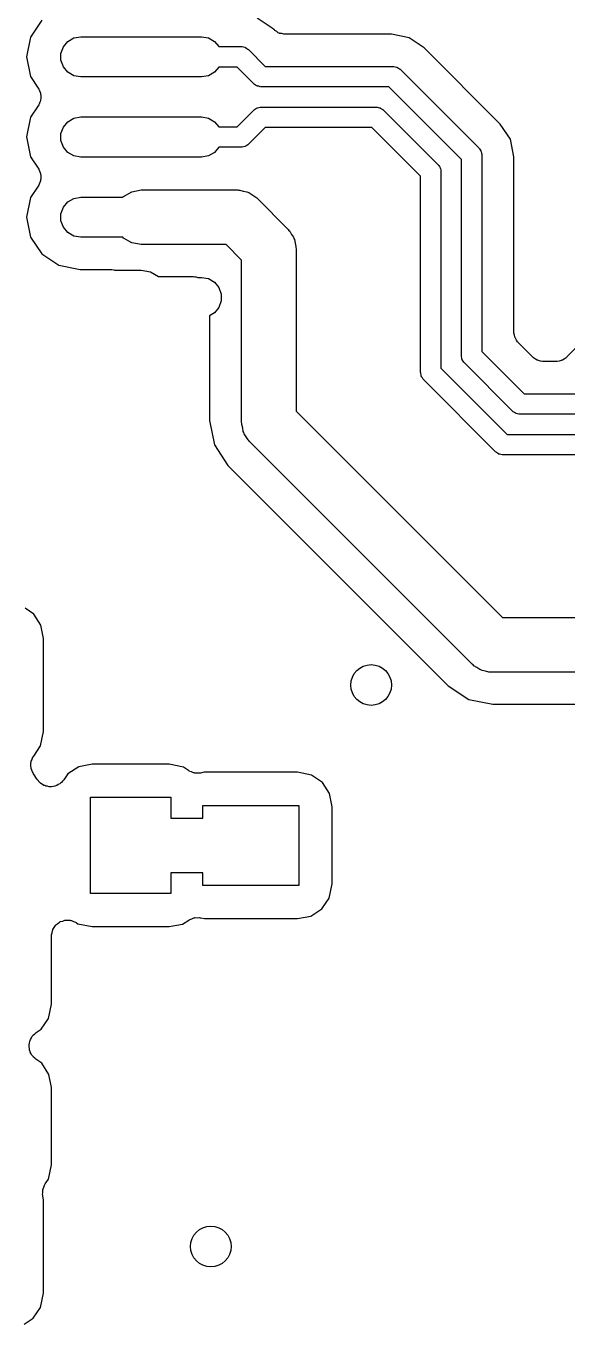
# Model space of a CAD drawing. Extents: x 85 to 210, y -138 to -65.
# Drawn here: x 156.35 to 159.72, y -130.23 to -122.14 of the extents above; entities that cross this region are included whole.
import ezdxf

# ---------------------------------------------------------------- set-up
doc = ezdxf.new("R2010")
doc.units = 0
doc.header["$MEASUREMENT"] = 0
doc.layers.add('BLACK', color=7, linetype='CONTINUOUS')

msp = doc.modelspace()

# ---------------------------------------------------------------- linework, layer by layer
at = {"layer": 'Black'}
for p, q in [((157.883, -122.155), (157.79, -122.093)), ((156.446, -122.106), (156.376, -122.211)), ((157.893, -122.165), (157.883, -122.155)), ((157.897, -122.167), (157.893, -122.165)), ((157.899, -122.17), (157.897, -122.167)), ((157.911, -122.177), (157.899, -122.17)), ((156.376, -122.211), (156.351, -122.334)), ((156.58, -122.272), (156.608, -122.239)), ((156.608, -122.239), (156.645, -122.217)), ((156.645, -122.217), (156.688, -122.209)), ((156.688, -122.209), (157.442, -122.209)), ((157.442, -122.209), (157.485, -122.217)), ((157.485, -122.217), (157.522, -122.239)), ((157.522, -122.239), (157.549, -122.271)), ((157.921, -122.184), (157.911, -122.177)), ((157.926, -122.186), (157.921, -122.184)), ((157.929, -122.188), (157.926, -122.186)), ((157.942, -122.19), (157.929, -122.188)), ((157.955, -122.193), (157.942, -122.19)), ((157.959, -122.193), (157.955, -122.193)), ((157.964, -122.194), (157.959, -122.193)), ((158.627, -122.194), (157.964, -122.194)), ((158.737, -122.216), (158.627, -122.194)), ((158.83, -122.278), (158.737, -122.216)), ((156.351, -122.334), (156.376, -122.458)), ((156.565, -122.313), (156.58, -122.272)), ((156.565, -122.356), (156.565, -122.313)), ((157.549, -122.271), (157.69, -122.271)), ((157.69, -122.271), (157.693, -122.271)), ((157.693, -122.271), (157.696, -122.271)), ((157.696, -122.271), (157.704, -122.273)), ((157.704, -122.273), (157.712, -122.275)), ((157.712, -122.275), (157.714, -122.276)), ((157.714, -122.276), (157.717, -122.277)), ((157.717, -122.277), (157.724, -122.282)), ((157.724, -122.282), (157.731, -122.286)), ((157.731, -122.286), (157.733, -122.288)), ((157.733, -122.288), (157.735, -122.289)), ((157.735, -122.289), (157.839, -122.394)), ((159.306, -122.754), (158.83, -122.278)), ((156.58, -122.397), (156.565, -122.356)), ((156.608, -122.43), (156.58, -122.397)), ((157.549, -122.398), (157.522, -122.43)), ((157.664, -122.398), (157.549, -122.398)), ((157.768, -122.502), (157.664, -122.398)), ((157.839, -122.394), (158.637, -122.394)), ((158.637, -122.394), (158.64, -122.394)), ((158.64, -122.394), (158.642, -122.394)), ((158.642, -122.394), (158.651, -122.396)), ((158.651, -122.396), (158.659, -122.398)), ((158.659, -122.398), (158.661, -122.399)), ((158.661, -122.399), (158.664, -122.4)), ((158.664, -122.4), (158.671, -122.405)), ((158.671, -122.405), (158.678, -122.409)), ((158.678, -122.409), (158.68, -122.411)), ((158.68, -122.411), (158.682, -122.412)), ((158.682, -122.412), (159.172, -122.902)), ((156.376, -122.458), (156.423, -122.529)), ((156.645, -122.452), (156.608, -122.43)), ((156.688, -122.459), (156.645, -122.452)), ((157.442, -122.459), (156.688, -122.459)), ((157.485, -122.452), (157.442, -122.459)), ((157.522, -122.43), (157.485, -122.452)), ((156.423, -122.529), (156.426, -122.535)), ((156.426, -122.535), (156.43, -122.54)), ((156.43, -122.54), (156.433, -122.551)), ((156.433, -122.551), (156.437, -122.561)), ((156.437, -122.561), (156.438, -122.567)), ((156.438, -122.567), (156.44, -122.573)), ((156.44, -122.573), (156.439, -122.584)), ((157.771, -122.504), (157.768, -122.502)), ((157.772, -122.506), (157.771, -122.504)), ((157.779, -122.51), (157.772, -122.506)), ((157.786, -122.515), (157.779, -122.51)), ((157.789, -122.516), (157.786, -122.515)), ((157.791, -122.517), (157.789, -122.516)), ((157.8, -122.518), (157.791, -122.517)), ((157.808, -122.521), (157.8, -122.518)), ((157.81, -122.52), (157.808, -122.521)), ((157.813, -122.521), (157.81, -122.52)), ((158.611, -122.521), (157.813, -122.521)), ((159.064, -122.974), (158.611, -122.521)), ((156.423, -122.64), (156.376, -122.711)), ((156.426, -122.634), (156.423, -122.64)), ((156.43, -122.629), (156.426, -122.634)), ((156.433, -122.618), (156.43, -122.629)), ((156.437, -122.608), (156.433, -122.618)), ((156.438, -122.602), (156.437, -122.608)), ((156.44, -122.595), (156.438, -122.602)), ((156.439, -122.584), (156.44, -122.595)), ((157.772, -122.663), (157.779, -122.659)), ((157.779, -122.659), (157.786, -122.654)), ((157.786, -122.654), (157.789, -122.653)), ((157.789, -122.653), (157.791, -122.652)), ((157.791, -122.652), (157.8, -122.65)), ((157.8, -122.65), (157.808, -122.648)), ((157.808, -122.648), (157.81, -122.648)), ((157.81, -122.648), (157.813, -122.648)), ((157.813, -122.648), (158.532, -122.648)), ((158.532, -122.648), (158.534, -122.648)), ((158.534, -122.648), (158.537, -122.648)), ((158.537, -122.648), (158.545, -122.65)), ((158.545, -122.65), (158.553, -122.652)), ((158.553, -122.652), (158.556, -122.653)), ((158.556, -122.653), (158.559, -122.654)), ((158.559, -122.654), (158.565, -122.659)), ((158.565, -122.659), (158.573, -122.663)), ((156.376, -122.711), (156.351, -122.834)), ((156.58, -122.772), (156.608, -122.739)), ((156.608, -122.739), (156.645, -122.717)), ((156.645, -122.717), (156.688, -122.709)), ((156.688, -122.709), (157.442, -122.709)), ((157.442, -122.709), (157.485, -122.717)), ((157.485, -122.717), (157.522, -122.739)), ((157.522, -122.739), (157.549, -122.771)), ((157.664, -122.771), (157.768, -122.666)), ((157.768, -122.666), (157.771, -122.665)), ((157.771, -122.665), (157.772, -122.663)), ((158.573, -122.663), (158.574, -122.665)), ((158.574, -122.665), (158.577, -122.666)), ((158.577, -122.666), (158.918, -123.008)), ((156.565, -122.813), (156.58, -122.772)), ((156.565, -122.856), (156.565, -122.813)), ((157.549, -122.771), (157.664, -122.771)), ((157.839, -122.775), (157.735, -122.879)), ((158.505, -122.775), (157.839, -122.775)), ((158.809, -123.079), (158.505, -122.775)), ((159.369, -122.847), (159.306, -122.754)), ((156.351, -122.834), (156.376, -122.958)), ((156.58, -122.897), (156.565, -122.856)), ((156.608, -122.93), (156.58, -122.897)), ((157.549, -122.898), (157.522, -122.93)), ((157.69, -122.898), (157.549, -122.898)), ((157.693, -122.897), (157.69, -122.898)), ((157.696, -122.898), (157.693, -122.897)), ((157.704, -122.895), (157.696, -122.898)), ((157.712, -122.894), (157.704, -122.895)), ((157.714, -122.893), (157.712, -122.894)), ((157.717, -122.892), (157.714, -122.893)), ((157.724, -122.887), (157.717, -122.892)), ((157.731, -122.883), (157.724, -122.887)), ((157.733, -122.881), (157.731, -122.883)), ((157.735, -122.879), (157.733, -122.881)), ((159.172, -122.902), (159.174, -122.905)), ((159.391, -122.957), (159.369, -122.847)), ((156.376, -122.958), (156.423, -123.029)), ((156.645, -122.952), (156.608, -122.93)), ((156.688, -122.959), (156.645, -122.952)), ((157.442, -122.959), (156.688, -122.959)), ((157.485, -122.952), (157.442, -122.959)), ((157.522, -122.93), (157.485, -122.952)), ((159.064, -124.197), (159.064, -122.974)), ((159.174, -122.905), (159.176, -122.907)), ((159.176, -122.907), (159.18, -122.914)), ((159.18, -122.914), (159.185, -122.921)), ((159.185, -122.921), (159.185, -122.923)), ((159.185, -122.923), (159.187, -122.926)), ((159.187, -122.926), (159.188, -122.934)), ((159.188, -122.934), (159.19, -122.942)), ((159.19, -122.942), (159.19, -122.945)), ((159.19, -122.945), (159.19, -122.947)), ((159.19, -122.947), (159.19, -124.171)), ((159.391, -124.047), (159.391, -122.957)), ((156.423, -123.029), (156.426, -123.035)), ((156.426, -123.035), (156.43, -123.04)), ((156.43, -123.04), (156.433, -123.051)), ((156.433, -123.051), (156.437, -123.061)), ((156.437, -123.061), (156.438, -123.067)), ((158.918, -123.008), (158.92, -123.01)), ((158.92, -123.01), (158.922, -123.012)), ((158.922, -123.012), (158.926, -123.019)), ((158.926, -123.019), (158.931, -123.026)), ((158.931, -123.026), (158.931, -123.028)), ((158.931, -123.028), (158.933, -123.031)), ((158.933, -123.031), (158.934, -123.039)), ((158.934, -123.039), (158.936, -123.047)), ((158.936, -123.047), (158.936, -123.05)), ((158.936, -123.05), (158.936, -123.053)), ((158.936, -123.053), (158.936, -124.276)), ((156.423, -123.14), (156.376, -123.211)), ((156.426, -123.134), (156.423, -123.14)), ((156.43, -123.129), (156.426, -123.134)), ((156.433, -123.118), (156.43, -123.129)), ((156.437, -123.108), (156.433, -123.118)), ((156.438, -123.102), (156.437, -123.108)), ((156.438, -123.067), (156.44, -123.073)), ((156.44, -123.095), (156.438, -123.102)), ((156.44, -123.073), (156.439, -123.084)), ((156.439, -123.084), (156.44, -123.095)), ((158.809, -124.303), (158.809, -123.079)), ((156.376, -123.211), (156.351, -123.334)), ((156.608, -123.239), (156.645, -123.217)), ((156.645, -123.217), (156.688, -123.209)), ((156.688, -123.209), (156.951, -123.209)), ((156.951, -123.209), (156.956, -123.204)), ((156.956, -123.204), (157.007, -123.175)), ((157.007, -123.175), (157.065, -123.164)), ((157.065, -123.164), (157.666, -123.164)), ((157.666, -123.164), (157.673, -123.166)), ((157.673, -123.166), (157.68, -123.165)), ((157.68, -123.165), (157.702, -123.171)), ((157.702, -123.171), (157.724, -123.175)), ((157.724, -123.175), (157.73, -123.178)), ((157.73, -123.178), (157.737, -123.18)), ((157.737, -123.18), (157.756, -123.193)), ((157.756, -123.193), (157.775, -123.204)), ((157.775, -123.204), (157.78, -123.21)), ((157.78, -123.21), (157.786, -123.214)), ((157.786, -123.214), (157.982, -123.411)), ((156.565, -123.313), (156.58, -123.272)), ((156.58, -123.272), (156.608, -123.239)), ((156.351, -123.334), (156.376, -123.458)), ((156.565, -123.356), (156.565, -123.313)), ((156.58, -123.397), (156.565, -123.356)), ((156.376, -123.458), (156.446, -123.563)), ((156.608, -123.43), (156.58, -123.397)), ((156.645, -123.452), (156.608, -123.43)), ((156.688, -123.459), (156.645, -123.452)), ((156.951, -123.459), (156.688, -123.459)), ((156.956, -123.465), (156.951, -123.459)), ((157.007, -123.494), (156.956, -123.465)), ((157.982, -123.411), (157.987, -123.417)), ((157.987, -123.417), (157.992, -123.422)), ((157.992, -123.422), (158.003, -123.441)), ((158.003, -123.441), (158.016, -123.459)), ((158.016, -123.459), (158.018, -123.466)), ((158.018, -123.466), (158.022, -123.473)), ((157.065, -123.504), (157.007, -123.494)), ((157.595, -123.504), (157.065, -123.504)), ((157.692, -123.601), (157.595, -123.504)), ((158.022, -123.473), (158.026, -123.495)), ((158.026, -123.495), (158.031, -123.516)), ((158.031, -123.516), (158.031, -123.523)), ((158.031, -123.523), (158.032, -123.531)), ((158.032, -123.531), (158.032, -124.542)), ((156.446, -123.563), (156.551, -123.633)), ((157.692, -124.612), (157.692, -123.601)), ((156.551, -123.633), (156.684, -123.659)), ((156.684, -123.659), (156.871, -123.659)), ((156.871, -123.659), (156.883, -123.661)), ((156.883, -123.661), (156.895, -123.662)), ((156.895, -123.662), (156.9, -123.664)), ((156.9, -123.664), (157.065, -123.664)), ((157.065, -123.664), (157.123, -123.675)), ((157.123, -123.675), (157.174, -123.704)), ((157.174, -123.704), (157.175, -123.704)), ((157.175, -123.704), (157.392, -123.704)), ((157.392, -123.704), (157.401, -123.706)), ((157.401, -123.706), (157.409, -123.706)), ((157.409, -123.706), (157.418, -123.709)), ((157.418, -123.709), (157.42, -123.709)), ((157.42, -123.709), (157.442, -123.709)), ((157.442, -123.709), (157.485, -123.717)), ((157.485, -123.717), (157.522, -123.739)), ((157.522, -123.739), (157.55, -123.772)), ((157.55, -123.772), (157.565, -123.813)), ((157.565, -123.856), (157.55, -123.897)), ((157.565, -123.813), (157.565, -123.856)), ((157.522, -123.93), (157.492, -123.948)), ((157.492, -123.948), (157.492, -124.602)), ((157.55, -123.897), (157.522, -123.93)), ((159.391, -124.051), (159.391, -124.047)), ((159.391, -124.056), (159.391, -124.051)), ((159.394, -124.068), (159.391, -124.056)), ((159.397, -124.081), (159.394, -124.068)), ((159.399, -124.085), (159.397, -124.081)), ((159.4, -124.089), (159.399, -124.085)), ((159.407, -124.1), (159.4, -124.089)), ((159.414, -124.111), (159.407, -124.1)), ((159.417, -124.114), (159.414, -124.111)), ((159.42, -124.118), (159.417, -124.114)), ((159.857, -124.071), (159.722, -124.205)), ((159.19, -124.171), (159.454, -124.434)), ((159.507, -124.205), (159.42, -124.118)), ((158.936, -124.276), (159.349, -124.688)), ((159.064, -124.2), (159.064, -124.197)), ((159.064, -124.203), (159.064, -124.2)), ((159.066, -124.211), (159.064, -124.203)), ((159.067, -124.219), (159.066, -124.211)), ((159.069, -124.222), (159.067, -124.219)), ((159.069, -124.224), (159.069, -124.222)), ((159.074, -124.231), (159.069, -124.224)), ((159.078, -124.238), (159.074, -124.231)), ((159.08, -124.24), (159.078, -124.238)), ((159.082, -124.242), (159.08, -124.24)), ((159.383, -124.543), (159.082, -124.242)), ((159.511, -124.208), (159.507, -124.205)), ((159.514, -124.211), (159.511, -124.208)), ((159.525, -124.218), (159.514, -124.211)), ((159.536, -124.225), (159.525, -124.218)), ((159.54, -124.226), (159.536, -124.225)), ((159.544, -124.228), (159.54, -124.226)), ((159.557, -124.231), (159.544, -124.228)), ((159.569, -124.234), (159.557, -124.231)), ((159.574, -124.234), (159.569, -124.234)), ((159.578, -124.234), (159.574, -124.234)), ((159.651, -124.234), (159.578, -124.234)), ((159.656, -124.234), (159.651, -124.234)), ((159.66, -124.234), (159.656, -124.234)), ((159.673, -124.231), (159.66, -124.234)), ((159.686, -124.228), (159.673, -124.231)), ((159.689, -124.226), (159.686, -124.228)), ((159.694, -124.225), (159.689, -124.226)), ((159.704, -124.218), (159.694, -124.225)), ((159.716, -124.211), (159.704, -124.218)), ((159.719, -124.208), (159.716, -124.211)), ((159.722, -124.205), (159.719, -124.208)), ((158.81, -124.305), (158.809, -124.303)), ((158.81, -124.308), (158.81, -124.305)), ((158.812, -124.316), (158.81, -124.308)), ((158.813, -124.324), (158.812, -124.316)), ((158.815, -124.327), (158.813, -124.324)), ((158.815, -124.329), (158.815, -124.327)), ((158.82, -124.336), (158.815, -124.329)), ((158.824, -124.343), (158.82, -124.336)), ((158.826, -124.345), (158.824, -124.343)), ((158.828, -124.348), (158.826, -124.345)), ((159.277, -124.797), (158.828, -124.348)), ((159.454, -124.434), (159.776, -124.434)), ((158.032, -124.542), (159.32, -125.83)), ((159.385, -124.545), (159.383, -124.543)), ((159.387, -124.547), (159.385, -124.545)), ((159.394, -124.551), (159.387, -124.547)), ((159.401, -124.556), (159.394, -124.551)), ((159.403, -124.556), (159.401, -124.556)), ((159.406, -124.558), (159.403, -124.556)), ((159.414, -124.559), (159.406, -124.558)), ((159.422, -124.561), (159.414, -124.559)), ((159.425, -124.561), (159.422, -124.561)), ((159.428, -124.561), (159.425, -124.561)), ((159.802, -124.561), (159.428, -124.561)), ((157.492, -124.602), (157.522, -124.753)), ((157.693, -124.619), (157.692, -124.612)), ((157.693, -124.627), (157.693, -124.619)), ((157.699, -124.648), (157.693, -124.627)), ((157.702, -124.67), (157.699, -124.648)), ((157.706, -124.677), (157.702, -124.67)), ((157.708, -124.684), (157.706, -124.677)), ((157.522, -124.753), (157.607, -124.881)), ((157.721, -124.702), (157.708, -124.684)), ((157.732, -124.721), (157.721, -124.702)), ((157.738, -124.726), (157.732, -124.721)), ((157.742, -124.732), (157.738, -124.726)), ((159.13, -126.12), (157.742, -124.732)), ((159.349, -124.688), (159.802, -124.688)), ((159.28, -124.799), (159.277, -124.797)), ((159.282, -124.801), (159.28, -124.799)), ((159.289, -124.805), (159.282, -124.801)), ((159.296, -124.81), (159.289, -124.805)), ((159.298, -124.81), (159.296, -124.81)), ((159.301, -124.812), (159.298, -124.81)), ((159.309, -124.813), (159.301, -124.812)), ((159.317, -124.815), (159.309, -124.813)), ((159.32, -124.815), (159.317, -124.815)), ((159.322, -124.816), (159.32, -124.815)), ((159.776, -124.816), (159.322, -124.816)), ((157.607, -124.881), (158.981, -126.255)), ((156.396, -125.808), (156.342, -125.771)), ((156.44, -125.877), (156.396, -125.808)), ((156.456, -125.959), (156.44, -125.877)), ((159.32, -125.83), (160.2, -125.83)), ((156.456, -126.54), (156.456, -125.959)), ((159.136, -126.124), (159.13, -126.12)), ((159.141, -126.13), (159.136, -126.124)), ((159.16, -126.141), (159.141, -126.13)), ((159.178, -126.154), (159.16, -126.141)), ((159.185, -126.156), (159.178, -126.154)), ((159.192, -126.16), (159.185, -126.156)), ((159.214, -126.164), (159.192, -126.16)), ((159.235, -126.169), (159.214, -126.164)), ((159.243, -126.169), (159.235, -126.169)), ((159.25, -126.17), (159.243, -126.169)), ((160.2, -126.17), (159.25, -126.17)), ((158.981, -126.255), (159.109, -126.34)), ((159.109, -126.34), (159.26, -126.37)), ((159.26, -126.37), (159.991, -126.37)), ((156.438, -126.629), (156.456, -126.54)), ((156.385, -126.714), (156.388, -126.703)), ((156.388, -126.703), (156.392, -126.698)), ((156.392, -126.698), (156.395, -126.693)), ((156.395, -126.693), (156.438, -126.629)), ((156.378, -126.736), (156.38, -126.73)), ((156.378, -126.748), (156.378, -126.736)), ((156.378, -126.759), (156.378, -126.748)), ((156.379, -126.765), (156.378, -126.759)), ((156.38, -126.771), (156.379, -126.765)), ((156.38, -126.724), (156.385, -126.714)), ((156.38, -126.73), (156.38, -126.724)), ((156.384, -126.781), (156.38, -126.771)), ((156.387, -126.792), (156.384, -126.781)), ((156.677, -126.76), (156.608, -126.804)), ((156.759, -126.744), (156.677, -126.76)), ((157.24, -126.744), (156.759, -126.744)), ((157.329, -126.762), (157.24, -126.744)), ((157.36, -126.783), (157.329, -126.762)), ((157.364, -126.785), (157.36, -126.783)), ((157.367, -126.788), (157.364, -126.785)), ((156.391, -126.797), (156.387, -126.792)), ((156.393, -126.803), (156.391, -126.797)), ((156.416, -126.839), (156.393, -126.803)), ((156.424, -126.847), (156.416, -126.839)), ((156.43, -126.856), (156.424, -126.847)), ((156.435, -126.86), (156.43, -126.856)), ((156.439, -126.864), (156.435, -126.86)), ((156.449, -126.869), (156.439, -126.864)), ((156.558, -126.866), (156.548, -126.871)), ((156.563, -126.861), (156.558, -126.866)), ((156.568, -126.858), (156.563, -126.861)), ((156.575, -126.849), (156.568, -126.858)), ((156.583, -126.841), (156.575, -126.849)), ((156.608, -126.804), (156.583, -126.841)), ((157.38, -126.792), (157.367, -126.788)), ((157.391, -126.797), (157.38, -126.792)), ((157.396, -126.798), (157.391, -126.797)), ((157.4, -126.799), (157.396, -126.798)), ((157.413, -126.799), (157.4, -126.799)), ((157.426, -126.8), (157.413, -126.799)), ((157.43, -126.799), (157.426, -126.8)), ((157.435, -126.799), (157.43, -126.799)), ((157.459, -126.794), (157.435, -126.799)), ((158.04, -126.794), (157.459, -126.794)), ((158.129, -126.812), (158.04, -126.794)), ((158.196, -126.858), (158.129, -126.812)), ((158.24, -126.927), (158.196, -126.858)), ((156.459, -126.876), (156.449, -126.869)), ((156.465, -126.877), (156.459, -126.876)), ((156.47, -126.88), (156.465, -126.877)), ((156.482, -126.881), (156.47, -126.88)), ((156.492, -126.884), (156.482, -126.881)), ((156.499, -126.884), (156.492, -126.884)), ((156.505, -126.884), (156.499, -126.884)), ((156.516, -126.882), (156.505, -126.884)), ((156.527, -126.881), (156.516, -126.882)), ((156.533, -126.878), (156.527, -126.881)), ((156.539, -126.877), (156.533, -126.878)), ((156.548, -126.871), (156.539, -126.877)), ((158.256, -127.009), (158.24, -126.927)), ((156.75, -127.55), (156.75, -126.95)), ((156.75, -126.95), (157.25, -126.95)), ((157.25, -126.95), (157.25, -127.08)), ((157.45, -127.08), (157.45, -127)), ((157.45, -127), (158.05, -127)), ((158.05, -127), (158.05, -127.5)), ((158.256, -127.49), (158.256, -127.009)), ((157.25, -127.08), (157.45, -127.08)), ((157.45, -127.42), (157.25, -127.42)), ((157.25, -127.42), (157.25, -127.55)), ((157.45, -127.5), (157.45, -127.42)), ((158.05, -127.5), (157.45, -127.5)), ((158.238, -127.579), (158.256, -127.49)), ((157.25, -127.55), (156.75, -127.55)), ((158.192, -127.646), (158.238, -127.579)), ((158.123, -127.69), (158.192, -127.646)), ((156.522, -127.762), (156.529, -127.75)), ((156.529, -127.75), (156.532, -127.748)), ((156.532, -127.748), (156.534, -127.745)), ((156.534, -127.745), (156.545, -127.737)), ((156.545, -127.737), (156.556, -127.728)), ((156.556, -127.728), (156.559, -127.727)), ((156.559, -127.727), (156.563, -127.724)), ((156.563, -127.724), (156.576, -127.721)), ((156.576, -127.721), (156.589, -127.716)), ((156.589, -127.716), (156.592, -127.716)), ((156.592, -127.716), (156.596, -127.715)), ((156.596, -127.715), (156.61, -127.716)), ((156.61, -127.716), (156.623, -127.716)), ((156.623, -127.716), (156.627, -127.717)), ((156.627, -127.717), (156.631, -127.718)), ((156.631, -127.718), (156.643, -127.723)), ((156.643, -127.723), (156.656, -127.728)), ((156.656, -127.728), (156.659, -127.73)), ((156.659, -127.73), (156.662, -127.732)), ((156.662, -127.732), (156.671, -127.738)), ((156.671, -127.738), (156.76, -127.756)), ((156.76, -127.756), (157.241, -127.756)), ((157.241, -127.756), (157.323, -127.74)), ((157.323, -127.74), (157.363, -127.715)), ((157.363, -127.715), (157.366, -127.714)), ((157.366, -127.714), (157.369, -127.711)), ((157.369, -127.711), (157.382, -127.707)), ((157.382, -127.707), (157.395, -127.702)), ((157.395, -127.702), (157.398, -127.701)), ((157.398, -127.701), (157.402, -127.7)), ((157.402, -127.7), (157.416, -127.701)), ((157.416, -127.701), (157.429, -127.7)), ((157.429, -127.7), (157.433, -127.701)), ((157.433, -127.701), (157.437, -127.701)), ((157.437, -127.701), (157.46, -127.706)), ((157.46, -127.706), (158.041, -127.706)), ((158.041, -127.706), (158.123, -127.69)), ((156.506, -127.807), (156.51, -127.794)), ((156.507, -127.811), (156.506, -127.807)), ((156.506, -127.815), (156.507, -127.811)), ((156.506, -128.24), (156.506, -127.815)), ((156.51, -127.794), (156.512, -127.78)), ((156.512, -127.78), (156.514, -127.777)), ((156.514, -127.777), (156.515, -127.773)), ((156.515, -127.773), (156.522, -127.762)), ((156.488, -128.329), (156.506, -128.24)), ((156.411, -128.416), (156.442, -128.396)), ((156.442, -128.396), (156.488, -128.329)), ((156.366, -128.492), (156.369, -128.482)), ((156.369, -128.482), (156.37, -128.47)), ((156.37, -128.47), (156.373, -128.465)), ((156.373, -128.465), (156.374, -128.459)), ((156.374, -128.459), (156.381, -128.449)), ((156.381, -128.449), (156.386, -128.439)), ((156.386, -128.439), (156.39, -128.435)), ((156.39, -128.435), (156.394, -128.43)), ((156.394, -128.43), (156.403, -128.424)), ((156.403, -128.424), (156.411, -128.416)), ((156.366, -128.499), (156.366, -128.492)), ((156.366, -128.505), (156.366, -128.499)), ((156.368, -128.516), (156.366, -128.505)), ((156.369, -128.527), (156.368, -128.516)), ((156.372, -128.533), (156.369, -128.527)), ((156.373, -128.539), (156.372, -128.533)), ((156.379, -128.548), (156.373, -128.539)), ((156.384, -128.558), (156.379, -128.548)), ((156.389, -128.563), (156.384, -128.558)), ((156.392, -128.568), (156.389, -128.563)), ((156.401, -128.575), (156.392, -128.568)), ((156.409, -128.583), (156.401, -128.575)), ((156.446, -128.608), (156.409, -128.583)), ((156.49, -128.677), (156.446, -128.608)), ((156.506, -128.759), (156.49, -128.677)), ((156.506, -129.24), (156.506, -128.759)), ((156.488, -129.329), (156.506, -129.24)), ((156.458, -129.38), (156.462, -129.367)), ((156.462, -129.367), (156.465, -129.364)), ((156.465, -129.364), (156.467, -129.36)), ((156.467, -129.36), (156.488, -129.329)), ((156.45, -129.426), (156.451, -129.413)), ((156.451, -129.43), (156.45, -129.426)), ((156.451, -129.4), (156.452, -129.396)), ((156.451, -129.413), (156.451, -129.4)), ((156.451, -129.435), (156.451, -129.43)), ((156.456, -129.459), (156.451, -129.435)), ((156.452, -129.396), (156.453, -129.391)), ((156.453, -129.391), (156.458, -129.38)), ((156.456, -130.04), (156.456, -129.459)), ((156.438, -130.129), (156.456, -130.04)), ((156.392, -130.196), (156.438, -130.129)), ((156.335, -130.233), (156.392, -130.196))]:
    msp.add_line(p, q, dxfattribs=at)
for centre in [(158.5, -126.25), (157.5, -129.75)]:
    msp.add_circle(centre, 0.127, dxfattribs=at)

doc.saveas('drawing.dxf')
